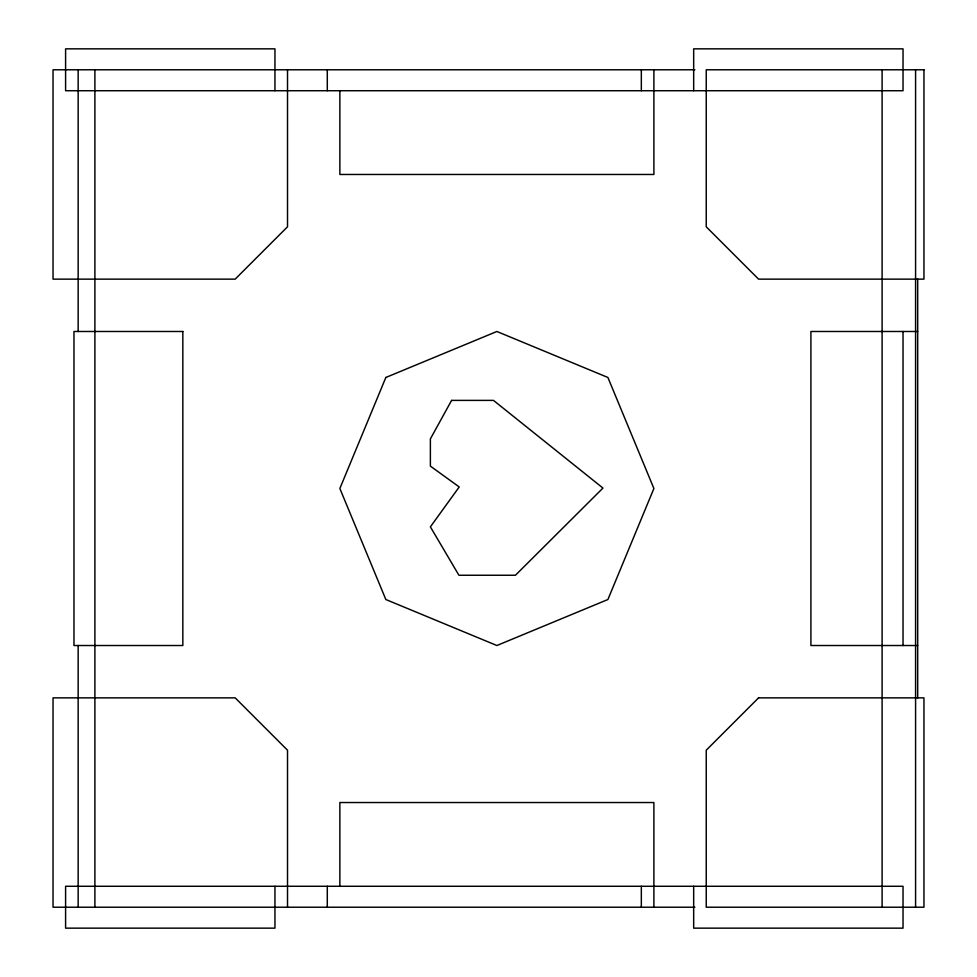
<?xml version="1.0" encoding="UTF-8"?>
<svg xmlns="http://www.w3.org/2000/svg" width="977" height="977" viewBox="0 0 977 977"><rect width="100%" height="100%" fill="white"/><g stroke="black" fill="none" stroke-linecap="round" stroke-linejoin="round"><path stroke-width="1.47" d="M694.867 69.782L53.039 69.782L53.039 279.141L235.176 279.141L287.519 226.798L287.519 69.782M917.684 331.484L810.91 331.484L810.91 645.516L917.684 645.516M694.867 907.218L53.039 907.218L53.039 697.859L235.176 697.859L287.519 750.202L287.519 907.218M917.684 279.141L917.684 697.859M915.583 69.782L915.583 907.218M903.029 331.484L903.029 645.516M882.097 69.782L882.097 907.218M693.67 90.727L693.67 48.85L903.029 48.85L903.029 90.727L65.593 90.727L65.593 48.85L274.952 48.85L274.952 90.727M693.67 886.273L693.67 928.15L903.029 928.15L903.029 886.273L65.593 886.273L65.593 928.15L274.952 928.15L274.952 886.273M653.894 69.782L653.894 174.468L339.862 174.468L339.862 91.02M653.894 907.218L653.894 802.532L339.862 802.532L339.862 885.98M641.327 69.782L641.327 90.727M641.327 886.273L641.327 907.218M327.295 69.782L327.295 90.727M327.295 886.273L327.295 907.218M94.903 69.782L94.903 907.218M78.16 69.782L78.16 331.484M78.16 645.516L78.16 907.218M385.842 377.476L339.862 488.5L385.842 599.524L496.878 645.516L607.902 599.524L653.894 488.5L607.902 377.476L496.878 331.484L385.842 377.476M451.606 400.387L430.381 438.893L430.381 466.114L459.227 486.961L430.381 526.859L458.921 575.245L515.441 575.245L602.956 488.073L493.47 400.387L451.606 400.387M758.567 697.859L706.237 750.202L706.237 907.218L923.961 907.218L923.961 697.859L758.567 697.859M923.961 69.782L706.237 69.782L706.237 226.798L758.567 279.141L923.961 279.141L923.961 69.782M182.833 331.484L73.971 331.484L73.971 645.516L182.833 645.516L182.833 331.484"/></g></svg>
